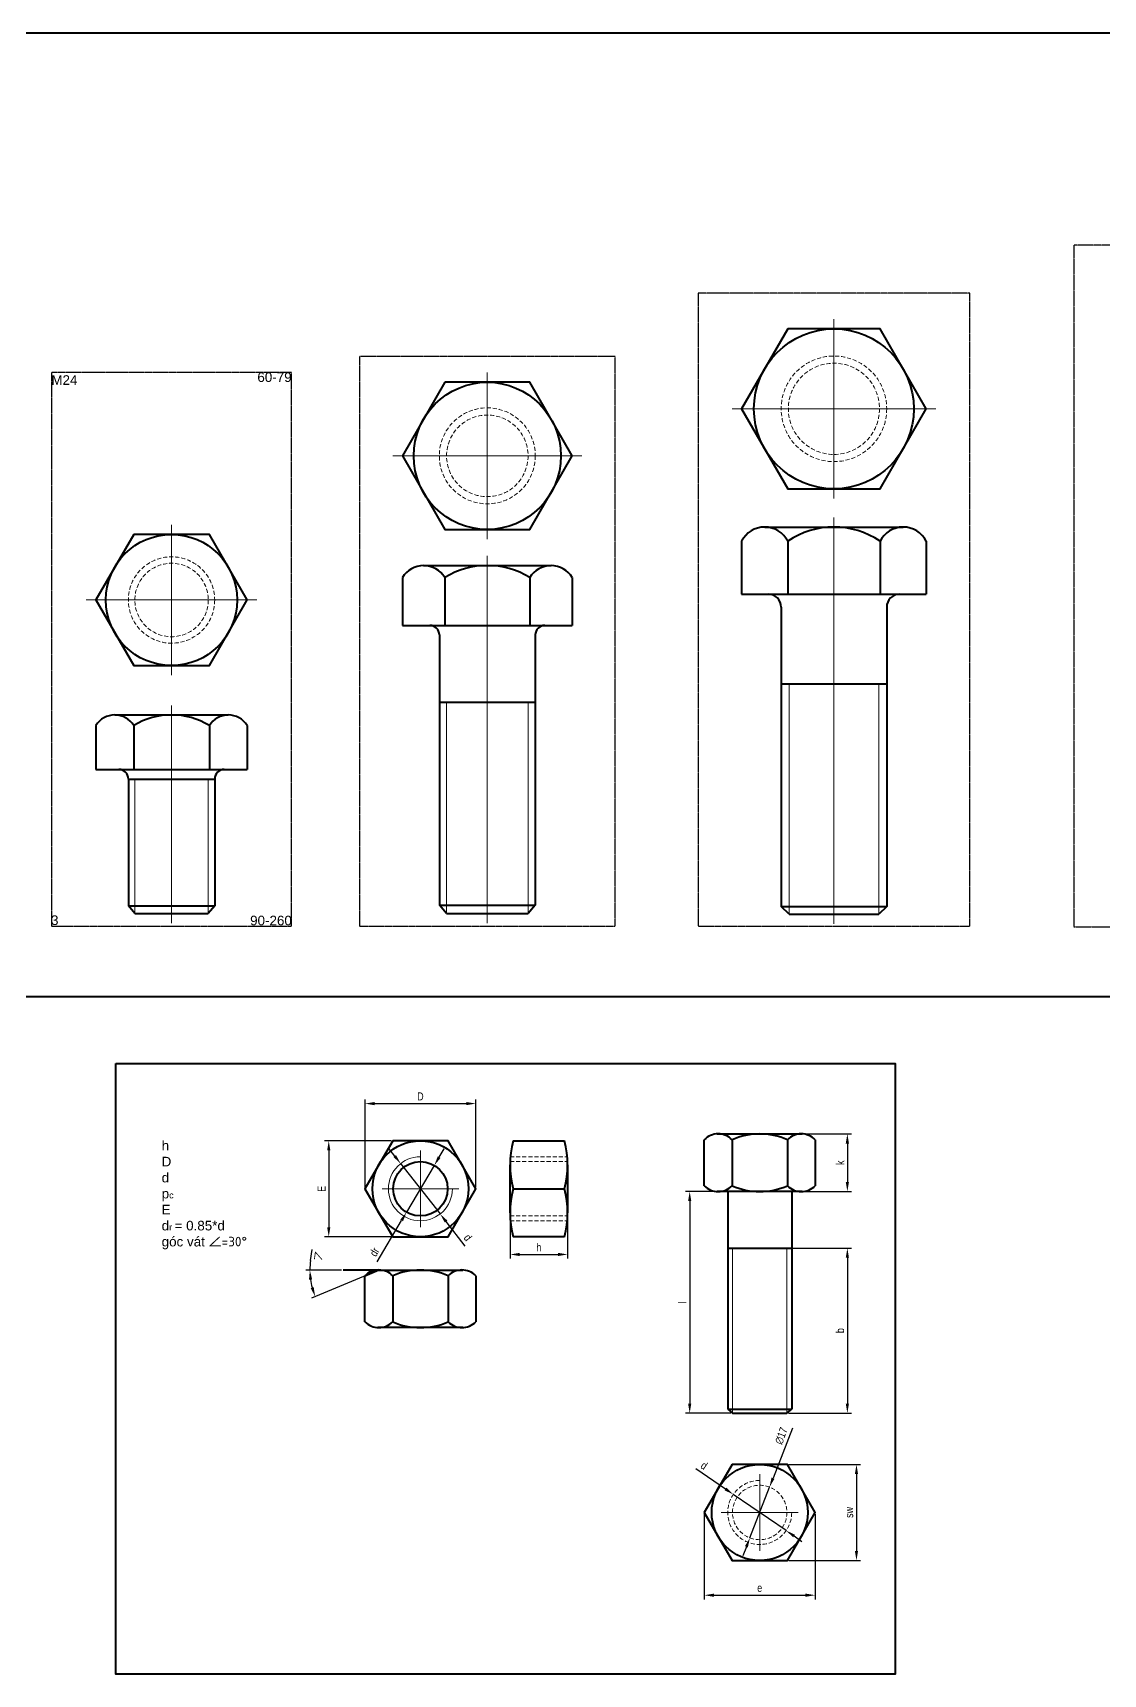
# Model space of a CAD drawing. Header units: millimetres. Extents: x -11382 to 23553, y -372 to 10786.
# Drawn here: x 2859 to 3193, y 3768 to 4281 of the extents above; entities that cross this region are included whole.
import ezdxf

# ---------------------------------------------------------------- set-up
doc = ezdxf.new("R2010")
doc.units = ezdxf.units.MM
doc.header["$LTSCALE"] = 0.2
doc.header["$PDMODE"] = 3
doc.linetypes.add('HIDDEN', pattern=[9.525, 6.35, -3.175])
doc.linetypes.add('HIDDEN2', pattern=[0.1875, 0.125, -0.0625])
doc.layers.get('0').update_dxf_attribs({"color": 170, "linetype": 'HIDDEN2', "plot": 0})
for name, color, linetype, lineweight in [('đướng nét đứt', 4, 'HIDDEN', 20), ('đường bao thấy', 7, 'Continuous', 40), ('đường mặt cắt', 160, 'Continuous', 15), ('đường nét mảnh', 220, 'Continuous', 15)]:
    doc.layers.add(name, color=color, linetype=linetype, lineweight=lineweight)
doc.styles.add('nhat 2.5', font='arial.ttf', dxfattribs={"width": 0.8, "height": 2.5})
doc.styles.add('nhat3', font='arial.ttf', dxfattribs={"height": 3})
doc.dimstyles.new('nhật 2.5', dxfattribs={"dimtxt": 2.5, "dimasz": 3, "dimexe": 1.3, "dimexo": 0.5, "dimgap": 1, "dimtad": 1, "dimtxsty": 'nhat 2.5', "dimcen": 0, "dimadec": 0, "dimazin": 0, "dimtfac": 1, "dimtmove": 0, "dimatfit": 3, "dimfxl": 10, "dimarcsym": 1})

# ---------------------------------------------------------------- blocks, each defined once
blk = doc.blocks.new('*D54')
at = {"layer": 'Defpoints', "color": 0, "transparency": 16777216}
for p in [(3008.02, 3912.63), (3026.02, 3912.63), (3026.02, 3899.61)]:
    blk.add_point(p, dxfattribs=at)
at = {"layer": 'đường bao thấy', "color": 0, "lineweight": -2, "transparency": 16777216}
for p, q in [((3008.02, 3912.13), (3008.02, 3898.31)), ((3026.02, 3912.13), (3026.02, 3898.31)), ((3011.02, 3899.61), (3023.02, 3899.61))]:
    blk.add_line(p, q, dxfattribs=at)
at = {"layer": 'đường bao thấy', "color": 0, "transparency": 16777216}
for points in [[(3011.02, 3900.11), (3011.02, 3899.11), (3008.02, 3899.61)], [(3023.02, 3900.11), (3023.02, 3899.11), (3026.02, 3899.61)]]:
    blk.add_solid(points, dxfattribs=at)
at = {"layer": 'đường bao thấy', "color": 0, "transparency": 16777216, "insert": (3017.02, 3901.86), "char_height": 2.5, "attachment_point": 5, "style": 'nhat 2.5'}
blk.add_mtext('h', dxfattribs=at)
blk = doc.blocks.new('*D55')
at = {"layer": 'Defpoints', "color": 0, "transparency": 16777216}
for p in [(2997.3, 3946.75), (2962.66, 3920.13), (2997.3, 3920.13)]:
    blk.add_point(p, dxfattribs=at)
at = {"layer": 'đường bao thấy', "color": 0, "lineweight": -2, "transparency": 16777216}
for p, q in [((2962.66, 3920.63), (2962.66, 3948.05)), ((2965.66, 3946.75), (2994.3, 3946.75)), ((2997.3, 3920.63), (2997.3, 3948.05))]:
    blk.add_line(p, q, dxfattribs=at)
at = {"layer": 'đường bao thấy', "color": 0, "transparency": 16777216}
for points in [[(2965.66, 3947.25), (2965.66, 3946.25), (2962.66, 3946.75)], [(2994.3, 3947.25), (2994.3, 3946.25), (2997.3, 3946.75)]]:
    blk.add_solid(points, dxfattribs=at)
at = {"layer": 'đường bao thấy', "color": 0, "transparency": 16777216, "insert": (2979.98, 3949), "char_height": 2.5, "attachment_point": 5, "style": 'nhat 2.5'}
blk.add_mtext('D', dxfattribs=at)
blk = doc.blocks.new('*D56')
at = {"layer": 'Defpoints', "color": 0, "transparency": 16777216}
for p in [(2971.32, 3935.13), (2951.32, 3905.13), (2971.32, 3905.13)]:
    blk.add_point(p, dxfattribs=at)
at = {"layer": 'đường bao thấy', "color": 0, "lineweight": -2, "transparency": 16777216}
for p, q in [((2970.82, 3935.13), (2950.02, 3935.13)), ((2951.32, 3932.13), (2951.32, 3908.13)), ((2970.82, 3905.13), (2950.02, 3905.13))]:
    blk.add_line(p, q, dxfattribs=at)
at = {"layer": 'đường bao thấy', "color": 0, "transparency": 16777216}
for points in [[(2950.82, 3932.13), (2951.82, 3932.13), (2951.32, 3935.13)], [(2950.82, 3908.13), (2951.82, 3908.13), (2951.32, 3905.13)]]:
    blk.add_solid(points, dxfattribs=at)
at = {"layer": 'đường bao thấy', "color": 0, "transparency": 16777216, "insert": (2949.07, 3920.13), "char_height": 2.5, "attachment_point": 5, "rotation": 90, "style": 'nhat 2.5'}
blk.add_mtext('E', dxfattribs=at)
blk = doc.blocks.new('*D57')
at = {"layer": 'Defpoints', "color": 0, "transparency": 16777216}
for p in [(2973.81, 3928), (2986.15, 3912.26)]:
    blk.add_point(p, dxfattribs=at)
at = {"layer": 'đường bao thấy', "color": 0, "lineweight": -2, "transparency": 16777216}
for p, q in [((2971.96, 3930.36), (2970.11, 3932.72)), ((2973.81, 3928), (2986.15, 3912.26)), ((2994.02, 3902.21), (2988, 3909.9))]:
    blk.add_line(p, q, dxfattribs=at)
at = {"layer": 'đường bao thấy', "color": 0, "transparency": 16777216}
for points in [[(2972.35, 3930.67), (2971.57, 3930.05), (2973.81, 3928)], [(2988.39, 3910.21), (2987.6, 3909.59), (2986.15, 3912.26)]]:
    blk.add_solid(points, dxfattribs=at)
at = {"layer": 'đường bao thấy', "color": 0, "transparency": 16777216, "insert": (2994.8, 3904.89), "char_height": 2.5, "attachment_point": 5, "rotation": 308.0837, "style": 'nhat 2.5'}
blk.add_mtext('d', dxfattribs=at)
blk = doc.blocks.new('*D58')
at = {"layer": 'Defpoints', "color": 0, "transparency": 16777216}
for p in [(2984.32, 3927.44), (2975.64, 3912.82)]:
    blk.add_point(p, dxfattribs=at)
at = {"layer": 'đường bao thấy', "color": 0, "lineweight": -2, "transparency": 16777216}
for p, q in [((2985.85, 3930.02), (2987.38, 3932.6)), ((2984.32, 3927.44), (2975.64, 3912.82)), ((2966.45, 3897.34), (2974.11, 3910.24))]:
    blk.add_line(p, q, dxfattribs=at)
at = {"layer": 'đường bao thấy', "color": 0, "transparency": 16777216}
for points in [[(2985.42, 3930.27), (2986.28, 3929.76), (2984.32, 3927.44)], [(2973.68, 3910.5), (2974.54, 3909.98), (2975.64, 3912.82)]]:
    blk.add_solid(points, dxfattribs=at)
at = {"layer": 'đường bao thấy', "color": 0, "transparency": 16777216, "insert": (2965.63, 3900.4), "char_height": 2.5, "attachment_point": 5, "rotation": 59.3105, "style": 'nhat 2.5'}
blk.add_mtext('dr', dxfattribs=at)
blk = doc.blocks.new('*D59')
at = {"layer": 'Defpoints', "color": 0, "transparency": 16777216}
for p in [(2955.86, 3894.75), (2962.66, 3892.94), (2966.69, 3894.75), (2966.99, 3894.76), (2946.18, 3889.11)]:
    blk.add_point(p, dxfattribs=at)
at = {"layer": 'đường bao thấy', "color": 0, "lineweight": -2, "transparency": 16777216}
for p, q in [((2945.63, 3897.75), (2946.11, 3901.13)), ((2955.36, 3894.75), (2944.13, 3894.75)), ((2962.2, 3892.75), (2945.91, 3885.91))]:
    blk.add_line(p, q, dxfattribs=at)
for start, end in [(172.0158, 180), (187.9842, 194.7908)]:
    blk.add_arc((2966.97, 3894.75), 21.55, start, end, dxfattribs=at)
at = {"layer": 'đường bao thấy', "color": 0, "transparency": 16777216}
for points in [[(2945.14, 3891.73), (2946.13, 3891.8), (2945.43, 3894.75)], [(2946.61, 3889.41), (2945.67, 3889.09), (2947.1, 3886.41)]]:
    blk.add_solid(points, dxfattribs=at)
at = {"layer": 'đường bao thấy', "color": 0, "transparency": 16777216, "insert": (2948.11, 3899.12), "char_height": 2.5, "attachment_point": 5, "rotation": 262.0158, "style": 'nhat 2.5'}
blk.add_mtext('{\\fISOCPEUR|b0|i0|c0|p34;∠}', dxfattribs=at)
blk = doc.blocks.new('*D60')
at = {"layer": 'Defpoints', "color": 0, "transparency": 16777216}
for p in [(3098.76, 3937.28), (3099.2, 3919.27), (3113.47, 3919.27)]:
    blk.add_point(p, dxfattribs=at)
at = {"layer": 'đường bao thấy', "color": 0, "lineweight": -2, "transparency": 16777216}
for p, q in [((3099.26, 3937.28), (3114.77, 3937.28)), ((3113.47, 3934.28), (3113.47, 3922.27)), ((3099.7, 3919.27), (3114.77, 3919.27))]:
    blk.add_line(p, q, dxfattribs=at)
at = {"layer": 'đường bao thấy', "color": 0, "transparency": 16777216}
for points in [[(3112.97, 3934.28), (3113.97, 3934.28), (3113.47, 3937.28)], [(3112.97, 3922.27), (3113.97, 3922.27), (3113.47, 3919.27)]]:
    blk.add_solid(points, dxfattribs=at)
at = {"layer": 'đường bao thấy', "color": 0, "transparency": 16777216, "insert": (3111.22, 3928.27), "char_height": 2.5, "attachment_point": 5, "rotation": 90, "style": 'nhat 2.5'}
blk.add_mtext('k', dxfattribs=at)
blk = doc.blocks.new('*D61')
at = {"layer": 'Defpoints', "color": 0, "transparency": 16777216}
for p in [(3096.06, 3901.57), (3094.56, 3850.02), (3113.47, 3850.02)]:
    blk.add_point(p, dxfattribs=at)
at = {"layer": 'đường bao thấy', "color": 0, "lineweight": -2, "transparency": 16777216}
for p, q in [((3096.56, 3901.57), (3114.77, 3901.57)), ((3113.47, 3898.57), (3113.47, 3853.02)), ((3095.06, 3850.02), (3114.77, 3850.02))]:
    blk.add_line(p, q, dxfattribs=at)
at = {"layer": 'đường bao thấy', "color": 0, "transparency": 16777216}
for points in [[(3112.97, 3898.57), (3113.97, 3898.57), (3113.47, 3901.57)], [(3112.97, 3853.02), (3113.97, 3853.02), (3113.47, 3850.02)]]:
    blk.add_solid(points, dxfattribs=at)
at = {"layer": 'đường bao thấy', "color": 0, "transparency": 16777216, "insert": (3111.2, 3875.8), "char_height": 2.5, "attachment_point": 5, "rotation": 90, "style": 'nhat 2.5'}
blk.add_mtext('b', dxfattribs=at)
blk = doc.blocks.new('*D62')
at = {"layer": 'Defpoints', "color": 0, "transparency": 16777216}
for p in [(3094.72, 3833.99), (3094.72, 3803.99), (3116.32, 3803.99)]:
    blk.add_point(p, dxfattribs=at)
at = {"layer": 'đường bao thấy', "color": 0, "lineweight": -2, "transparency": 16777216}
for p, q in [((3095.22, 3833.99), (3117.62, 3833.99)), ((3116.32, 3830.99), (3116.32, 3806.99)), ((3095.22, 3803.99), (3117.62, 3803.99))]:
    blk.add_line(p, q, dxfattribs=at)
at = {"layer": 'đường bao thấy', "color": 0, "transparency": 16777216}
for points in [[(3115.82, 3830.99), (3116.82, 3830.99), (3116.32, 3833.99)], [(3115.82, 3806.99), (3116.82, 3806.99), (3116.32, 3803.99)]]:
    blk.add_solid(points, dxfattribs=at)
at = {"layer": 'đường bao thấy', "color": 0, "transparency": 16777216, "insert": (3114.05, 3818.99), "char_height": 2.5, "attachment_point": 5, "rotation": 90, "style": 'nhat 2.5'}
blk.add_mtext('sw', dxfattribs=at)
blk = doc.blocks.new('*D63')
at = {"layer": 'Defpoints', "color": 0, "transparency": 16777216}
for p in [(3068.74, 3818.99), (3103.38, 3818.99), (3103.38, 3793.14)]:
    blk.add_point(p, dxfattribs=at)
at = {"layer": 'đường bao thấy', "color": 0, "lineweight": -2, "transparency": 16777216}
for p, q in [((3068.74, 3818.49), (3068.74, 3791.84)), ((3103.38, 3818.49), (3103.38, 3791.84)), ((3071.74, 3793.14), (3100.38, 3793.14))]:
    blk.add_line(p, q, dxfattribs=at)
at = {"layer": 'đường bao thấy', "color": 0, "transparency": 16777216}
for points in [[(3071.74, 3793.64), (3071.74, 3792.64), (3068.74, 3793.14)], [(3100.38, 3793.64), (3100.38, 3792.64), (3103.38, 3793.14)]]:
    blk.add_solid(points, dxfattribs=at)
at = {"layer": 'đường bao thấy', "color": 0, "transparency": 16777216, "insert": (3086.06, 3795.41), "char_height": 2.5, "attachment_point": 5, "style": 'nhat 2.5'}
blk.add_mtext('e', dxfattribs=at)
blk = doc.blocks.new('*D64')
at = {"layer": 'Defpoints', "color": 0, "transparency": 16777216}
for p in [(3076.06, 3919.28), (3064.17, 3850.02), (3077.56, 3850.02)]:
    blk.add_point(p, dxfattribs=at)
at = {"layer": 'đường bao thấy', "color": 0, "lineweight": -2, "transparency": 16777216}
for p, q in [((3075.56, 3919.28), (3062.87, 3919.28)), ((3064.17, 3916.28), (3064.17, 3853.02)), ((3077.06, 3850.02), (3062.87, 3850.02))]:
    blk.add_line(p, q, dxfattribs=at)
at = {"layer": 'đường bao thấy', "color": 0, "transparency": 16777216}
for points in [[(3063.67, 3916.28), (3064.67, 3916.28), (3064.17, 3919.28)], [(3063.67, 3853.02), (3064.67, 3853.02), (3064.17, 3850.02)]]:
    blk.add_solid(points, dxfattribs=at)
at = {"layer": 'đường bao thấy', "color": 0, "transparency": 16777216, "insert": (3061.92, 3884.65), "char_height": 2.5, "attachment_point": 5, "rotation": 90, "style": 'nhat 2.5'}
blk.add_mtext('l', dxfattribs=at)
blk = doc.blocks.new('*D65')
at = {"layer": 'Defpoints', "color": 0, "transparency": 16777216}
for p in [(3077.81, 3824.64), (3094.31, 3813.34)]:
    blk.add_point(p, dxfattribs=at)
at = {"layer": 'đường bao thấy', "color": 0, "lineweight": -2, "transparency": 16777216}
for p, q in [((3066.06, 3832.69), (3075.34, 3826.33)), ((3094.31, 3813.34), (3077.81, 3824.64)), ((3096.79, 3811.64), (3099.26, 3809.94))]:
    blk.add_line(p, q, dxfattribs=at)
at = {"layer": 'đường bao thấy', "color": 0, "transparency": 16777216}
for points in [[(3075.62, 3826.75), (3075.06, 3825.92), (3077.81, 3824.64)], [(3097.07, 3812.05), (3096.51, 3811.23), (3094.31, 3813.34)]]:
    blk.add_solid(points, dxfattribs=at)
at = {"layer": 'đường bao thấy', "color": 0, "transparency": 16777216, "insert": (3068.68, 3833.64), "char_height": 2.5, "attachment_point": 5, "rotation": 325.5895, "style": 'nhat 2.5'}
blk.add_mtext('d', dxfattribs=at)
blk = doc.blocks.new('*D66')
at = {"layer": 'Defpoints', "color": 0, "transparency": 16777216}
for p in [(3089.14, 3826.91), (3082.99, 3811.06)]:
    blk.add_point(p, dxfattribs=at)
at = {"layer": 'đường bao thấy', "color": 0, "lineweight": -2, "transparency": 16777216}
for p, q in [((3096.29, 3845.38), (3090.22, 3829.71)), ((3082.99, 3811.06), (3089.14, 3826.91)), ((3081.91, 3808.26), (3080.82, 3805.47))]:
    blk.add_line(p, q, dxfattribs=at)
at = {"layer": 'đường bao thấy', "color": 0, "transparency": 16777216}
for points in [[(3089.75, 3829.89), (3090.69, 3829.53), (3089.14, 3826.91)], [(3081.44, 3808.44), (3082.37, 3808.08), (3082.99, 3811.06)]]:
    blk.add_solid(points, dxfattribs=at)
at = {"layer": 'đường bao thấy', "color": 0, "transparency": 16777216, "insert": (3092.83, 3842.94), "char_height": 2.5, "attachment_point": 5, "rotation": 68.8095, "style": 'nhat 2.5'}
blk.add_mtext('∅17', dxfattribs=at)

msp = doc.modelspace()

# ---------------------------------------------------------------- linework, layer by layer
for p, q in [((3184.271, 4214.959), (3184.251, 4001.959)), ((3274.271, 4214.959), (3184.271, 4214.959)), ((3151.773, 4199.959), (3066.773, 4199.959)), ((3066.773, 4199.959), (3066.773, 4002.23)), ((3151.773, 4002.23), (3151.773, 4199.959)), ((3040.904, 4180.23), (2960.904, 4180.23)), ((2960.904, 4180.23), (2960.904, 4002.23)), ((3040.904, 4002.23), (3040.904, 4180.23)), ((2939.673, 4175.23), (2864.673, 4175.23)), ((2864.673, 4175.23), (2864.673, 4002.23)), ((2939.673, 4002.23), (2939.673, 4175.23)), ((2864.673, 4002.23), (2939.673, 4002.23)), ((2960.904, 4002.23), (3040.904, 4002.23)), ((3066.773, 4002.23), (3151.773, 4002.23)), ((3184.251, 4001.959), (3274.251, 4001.959))]:
    msp.add_line(p, q)
at = {"layer": 'đướng nét đứt'}
for p, q in [((3008.017, 3930.129), (3026.017, 3930.129)), ((3008.017, 3928.629), (3026.017, 3928.629)), ((3008.017, 3911.629), (3026.017, 3911.629)), ((3008.017, 3910.129), (3026.017, 3910.129))]:
    msp.add_line(p, q, dxfattribs=at)
for centre, radius in [((3109.273, 4163.841), 16.5), ((3109.273, 4163.841), 14.25), ((3000.904, 4149.145), 15), ((3000.904, 4149.145), 12.75), ((2902.173, 4104.107), 13.5), ((2902.173, 4104.107), 11.475), ((3086.063, 3818.986), 8.5)]:
    msp.add_circle(centre, radius, dxfattribs=at)
msp.add_arc((3086.063, 3818.986), 10, 90, 0, dxfattribs=at)
at = {"layer": 'đường bao thấy'}
for p, q in [((3087.622, 4126.903), (3130.924, 4126.903)), ((3080.405, 4122.454), (3080.405, 4105.903)), ((3094.839, 4122.454), (3094.839, 4105.903)), ((3123.707, 4122.454), (3123.707, 4105.903)), ((3138.14, 4122.454), (3138.14, 4105.903)), ((2980.986, 4114.874), (3020.823, 4114.874)), ((2974.346, 4111.148), (2974.346, 4096.174)), ((2987.625, 4111.148), (2987.625, 4096.174)), ((3014.183, 4111.148), (3014.183, 4096.174)), ((3027.462, 4111.148), (3027.462, 4096.174)), ((3080.405, 4105.903), (3138.14, 4105.903)), ((3092.773, 4101.903), (3092.773, 4008.356)), ((3125.773, 4101.903), (3125.773, 4008.356)), ((2974.346, 4096.174), (3027.462, 4096.174)), ((2985.904, 4093.174), (2985.904, 4008.716)), ((3015.904, 4093.174), (3015.904, 4008.716)), ((3092.773, 4077.903), (3125.773, 4077.903)), ((3092.773, 4077.903), (3125.773, 4077.903)), ((2985.904, 4072.174), (3015.904, 4072.174)), ((2884.42, 4068.174), (2919.927, 4068.174)), ((2878.502, 4064.881), (2878.502, 4051.174)), ((2890.337, 4064.881), (2890.337, 4051.174)), ((2914.009, 4064.881), (2914.009, 4051.174)), ((2925.844, 4064.881), (2925.844, 4051.174)), ((2878.502, 4051.174), (2925.844, 4051.174)), ((2888.673, 4051.174), (2915.673, 4051.174)), ((2888.673, 4048.174), (2888.673, 4008.552)), ((2888.673, 4048.174), (2915.673, 4048.174)), ((2915.673, 4048.174), (2915.673, 4008.552)), ((2890.698, 4006.174), (2888.673, 4008.552)), ((2888.673, 4008.552), (2915.673, 4008.552)), ((2890.698, 4006.174), (2913.648, 4006.174)), ((2915.673, 4008.552), (2913.648, 4006.174)), ((2988.154, 4006.174), (2985.904, 4008.716)), ((2985.904, 4008.716), (3015.904, 4008.716)), ((2988.154, 4006.174), (3013.654, 4006.174)), ((3015.904, 4008.716), (3013.654, 4006.174)), ((3095.248, 4005.903), (3092.773, 4008.356)), ((3092.773, 4008.356), (3125.773, 4008.356)), ((3095.248, 4005.903), (3123.298, 4005.903)), ((3125.773, 4008.356), (3123.298, 4005.903)), ((3009.019, 3935.129), (3025.015, 3935.129)), ((3068.742, 3921.086), (3068.742, 3935.464)), ((3072.777, 3937.275), (3099.349, 3937.275)), ((3077.403, 3935.464), (3077.403, 3921.086)), ((3094.723, 3935.464), (3094.723, 3921.086)), ((3103.383, 3935.464), (3103.383, 3921.086)), ((3008.017, 3912.629), (3008.017, 3927.629)), ((3026.017, 3927.629), (3026.017, 3912.629)), ((3009.019, 3920.129), (3025.015, 3920.129)), ((3099.349, 3919.275), (3072.777, 3919.275)), ((3076.063, 3919.275), (3076.063, 3851.294)), ((3096.063, 3919.275), (3096.063, 3851.294)), ((3025.015, 3905.129), (3009.019, 3905.129)), ((3076.063, 3901.574), (3096.063, 3901.574)), ((2966.692, 3894.753), (2955.857, 3894.753)), ((2962.658, 3892.943), (2966.988, 3894.761)), ((2962.658, 3878.564), (2962.658, 3892.943)), ((2966.692, 3894.753), (2993.265, 3894.753)), ((2971.318, 3892.943), (2971.318, 3878.564)), ((2988.639, 3892.943), (2988.639, 3878.564)), ((2997.299, 3892.943), (2997.299, 3878.564)), ((2993.265, 3876.753), (2966.692, 3876.753)), ((3076.063, 3851.294), (3077.563, 3850.023)), ((3076.063, 3851.294), (3096.063, 3851.294)), ((3077.563, 3850.023), (3094.563, 3850.023)), ((3094.563, 3850.023), (3096.063, 3851.294))]:
    msp.add_line(p, q, dxfattribs=at)
for points in [[(2198.018, 4281.327), (3451.503, 4281.327), (3451.503, 3980.13), (2198.018, 3980.13)], [(3094.839, 4188.841), (3080.405, 4163.841), (3094.839, 4138.841), (3123.707, 4138.841), (3138.14, 4163.841), (3123.707, 4188.841)], [(2987.625, 4172.145), (2974.346, 4149.145), (2987.625, 4126.145), (3014.183, 4126.145), (3027.462, 4149.145), (3014.183, 4172.145)], [(2890.337, 4124.607), (2878.502, 4104.107), (2890.337, 4083.607), (2914.009, 4083.607), (2925.844, 4104.107), (2914.009, 4124.607)], [(2884.764, 3959.325), (3128.419, 3959.325), (3128.419, 3768.465), (2884.764, 3768.465)], [(2971.318, 3935.129), (2962.658, 3920.129), (2971.318, 3905.129), (2988.639, 3905.129), (2997.299, 3920.129), (2988.639, 3935.129)], [(3077.403, 3833.986), (3068.742, 3818.986), (3077.403, 3803.986), (3094.723, 3803.986), (3103.383, 3818.986), (3094.723, 3833.986)]]:
    msp.add_lwpolyline(points, close=True, dxfattribs=at)
for centre, radius in [((3109.273, 4163.841), 25), ((3000.904, 4149.145), 23), ((2902.173, 4104.107), 20.5), ((2979.979, 3920.129), 15), ((2979.979, 3920.129), 8.5), ((3086.063, 3818.986), 15)]:
    msp.add_circle(centre, radius, dxfattribs=at)
for centre, radius, start, end in [((3087.622, 4118.824), 8.078, 26.70237, 153.29763), ((3109.273, 4101.262), 25.641, 55.7425, 124.2575), ((3130.924, 4118.824), 8.078, 26.70237, 153.29763), ((2980.986, 4107.096), 7.778, 31.39728, 148.60272), ((3000.904, 4089.349), 25.525, 58.65149, 121.34851), ((3020.823, 4107.096), 7.778, 31.39728, 148.60272), ((3088.773, 4101.903), 4, 0, 90), ((3129.773, 4101.903), 4, 90, 180), ((2982.904, 4093.174), 3, 0, 90), ((3018.904, 4093.174), 3, 90, 180), ((2884.42, 4061.21), 6.964, 31.81553, 148.18447), ((2902.173, 4045.257), 22.918, 58.90605, 121.09395), ((2919.927, 4061.21), 6.964, 31.81553, 148.18447), ((2885.673, 4048.174), 3, 0, 90), ((2918.673, 4048.174), 3, 90, 180), ((3036.595, 3927.629), 28.578, 164.78502, 195.21498), ((2997.439, 3927.629), 28.578, 344.78502, 15.21498), ((3073.073, 3931.217), 6.066, 44.44996, 135.55004), ((3086.063, 3915.661), 21.615, 66.38022, 113.61978), ((3099.053, 3931.217), 6.066, 44.44996, 135.55004), ((3036.595, 3912.629), 28.578, 164.78502, 195.21498), ((2997.439, 3912.629), 28.578, 344.78502, 15.21498), ((3073.073, 3925.334), 6.066, 224.44996, 315.55004), ((3086.063, 3940.89), 21.615, 246.38022, 293.61978), ((3099.053, 3925.334), 6.066, 224.44996, 315.55004), ((2966.988, 3888.695), 6.066, 44.44996, 135.55004), ((2979.979, 3873.139), 21.615, 66.38022, 113.61978), ((2992.969, 3888.695), 6.066, 44.44996, 135.55004), ((2966.988, 3882.812), 6.066, 224.44996, 315.55004), ((2979.979, 3898.368), 21.615, 246.38022, 293.61978), ((2992.969, 3882.812), 6.066, 224.44996, 315.55004)]:
    msp.add_arc(centre, radius, start, end, dxfattribs=at)
at = {"layer": 'đường mặt cắt'}
for p, q in [((3109.273, 4191.841), (3109.273, 4135.841)), ((3000.904, 4175.145), (3000.904, 4123.145)), ((3077.405, 4163.841), (3141.14, 4163.841)), ((2971.346, 4149.145), (3030.462, 4149.145)), ((3109.273, 4129.903), (3109.273, 4002.903)), ((2902.173, 4127.607), (2902.173, 4080.607)), ((3000.904, 4117.874), (3000.904, 4003.174)), ((2875.502, 4104.107), (2928.844, 4104.107)), ((2902.173, 4071.174), (2902.173, 4003.174)), ((2979.979, 3932.129), (2979.979, 3908.129)), ((2967.979, 3920.129), (2991.979, 3920.129)), ((3086.063, 3830.986), (3086.063, 3806.986)), ((3074.063, 3818.986), (3098.063, 3818.986))]:
    msp.add_line(p, q, dxfattribs=at)
at = {"layer": 'đường nét mảnh'}
for p, q in [((3095.248, 4077.903), (3095.248, 4005.903)), ((3123.298, 4077.903), (3123.298, 4005.903)), ((2988.154, 4072.174), (2988.154, 4006.174)), ((3013.654, 4072.174), (3013.654, 4006.174)), ((2890.698, 4048.174), (2890.698, 4006.174)), ((2913.648, 4048.174), (2913.648, 4006.174)), ((3077.563, 3901.574), (3077.563, 3850.023)), ((3094.563, 3901.574), (3094.563, 3850.023))]:
    msp.add_line(p, q, dxfattribs=at)
msp.add_arc((2979.979, 3920.129), 10, 90, 0, dxfattribs=at)

# ---------------------------------------------------------------- texts
at = {"layer": 'đường bao thấy', "style": 'nhat3'}
for s, p in [('60-79', (2929.01, 4172.23)), ('M24', (2864.6, 4171.332)), ('3', (2864.494, 4002.558)), ('90-260', (2926.741, 4002.456))]:
    msp.add_text(s, height=3, dxfattribs=at).set_placement(p)
at = {"layer": 'đường bao thấy', "insert": (2899.088, 3935.129), "char_height": 3, "width": 69.54807, "attachment_point": 1, "style": 'nhat3'}
msp.add_mtext('h\\PD\\P{\\H0.9999x;d}\\Pp{\\H0.6667x;c\\P}E\\Pd{\\H0.6667x;r }= 0.85*d\\Pgóc vát {\\fISOCPEUR|b0|i0|c0|p34;∠=30%%D}', dxfattribs=at)

# ---------------------------------------------------------------- dimensions: what is measured, and where the dimension line sits
at = {"layer": 'đường bao thấy'}
for base, p1, p2, text, picture, middle in [((2997.299, 3946.747), (2962.658, 3920.129), (2997.299, 3920.129), 'D', '*D55', (2979.979, 3948.997)), ((3026.017, 3899.606), (3008.017, 3912.629), (3026.017, 3912.629), 'h', '*D54', (3017.017, 3901.856)), ((3103.383, 3793.143), (3068.742, 3818.986), (3103.383, 3818.986), 'e', '*D63', (3086.063, 3795.414))]:
    dim = msp.add_linear_dim(base=base, p1=p1, p2=p2, text=text, dimstyle='nhật 2.5', dxfattribs=at)
    dim.commit()
    dim.dimension.update_dxf_attribs({"geometry": picture, "text_midpoint": middle})
for base, p1, p2, text, picture, middle in [((2951.325, 3905.129), (2971.318, 3935.129), (2971.318, 3905.129), 'E', '*D56', (2949.075, 3920.129)), ((3113.474, 3919.27), (3098.758, 3937.275), (3099.204, 3919.27), 'k', '*D60', (3111.224, 3928.273)), ((3064.171, 3850.023), (3076.063, 3919.275), (3077.563, 3850.023), 'l', '*D64', (3061.921, 3884.649)), ((3113.474, 3850.023), (3096.063, 3901.574), (3094.563, 3850.023), 'b', '*D61', (3111.204, 3875.799)), ((3116.322, 3803.986), (3094.723, 3833.986), (3094.723, 3803.986), 'sw', '*D62', (3114.052, 3818.986))]:
    dim = msp.add_linear_dim(base=base, p1=p1, p2=p2, angle=90, text=text, dimstyle='nhật 2.5', dxfattribs=at)
    dim.commit()
    dim.dimension.update_dxf_attribs({"geometry": picture, "text_midpoint": middle})
for p1, p2, text, picture, middle in [((2984.317, 3927.439), (2975.64, 3912.82), 'dr', '*D58', (2967.583, 3899.245)), ((2973.81, 3928), (2986.147, 3912.258), 'd', '*D57', (2993.016, 3903.492)), ((3094.313, 3813.335), (3077.813, 3824.638), 'd', '*D65', (3067.4, 3831.77))]:
    dim = msp.add_diameter_dim_2p(p1=p1, p2=p2, text=text, dimstyle='nhật 2.5', dxfattribs=at)
    dim.commit()
    dim.dimension.update_dxf_attribs({"geometry": picture, "text_midpoint": middle, "dimtype": 163})
dim = msp.add_angular_dim_2l(base=(2946.177, 3889.11), line1=((2966.692, 3894.753), (2955.857, 3894.753)), line2=((2962.658, 3892.943), (2966.988, 3894.761)), text='{\\fISOCPEUR|b0|i0|c0|p34;∠}', dimstyle='nhật 2.5', dxfattribs=at)
dim.commit()
dim.dimension.update_dxf_attribs({"geometry": '*D59', "text_midpoint": (2948.106, 3899.124)})
dim = msp.add_diameter_dim_2p(p1=(3082.99, 3811.061), p2=(3089.135, 3826.912), dimstyle='nhật 2.5', dxfattribs=at)
dim.commit()
dim.dimension.update_dxf_attribs({"geometry": '*D66', "text_midpoint": (3095.022, 3842.095), "dimtype": 163})

doc.saveas('drawing.dxf')
